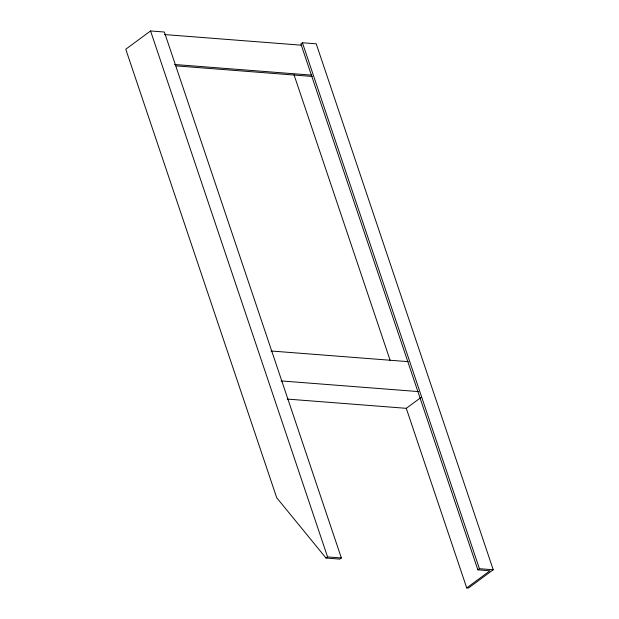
<?xml version="1.0" encoding="UTF-8"?>
<svg xmlns="http://www.w3.org/2000/svg" width="619" height="619" viewBox="0 0 619 619"><rect width="100%" height="100%" fill="white"/><g stroke="black" fill="none" stroke-linecap="round" stroke-linejoin="round"><path stroke-width="0.93" d="M150.556 30.95L125.773 49.234L276.716 497.753L326.004 558.036L339.816 559.112L341.363 557.967L164.36 32.026L150.556 30.95L327.559 556.899L341.363 557.967M466.718 587.918L468.444 588.05L493.227 569.766L316.224 43.817L302.42 42.75L300.873 43.887L477.868 569.836L489.954 570.78L466.718 587.918L406.281 408.323L287.255 399.077M406.281 408.323L420.997 397.468M326.004 558.036L327.559 556.899M477.868 569.836L479.423 568.699L493.227 569.766M164.538 34.563L301.801 45.226M174.612 64.492L311.875 75.154M175.943 65.862L312.247 76.447M271.029 350.988L408.292 361.651M281.103 380.917L418.367 391.579M302.42 42.75L479.423 568.699M294.033 74.798L390.249 360.676"/></g></svg>
